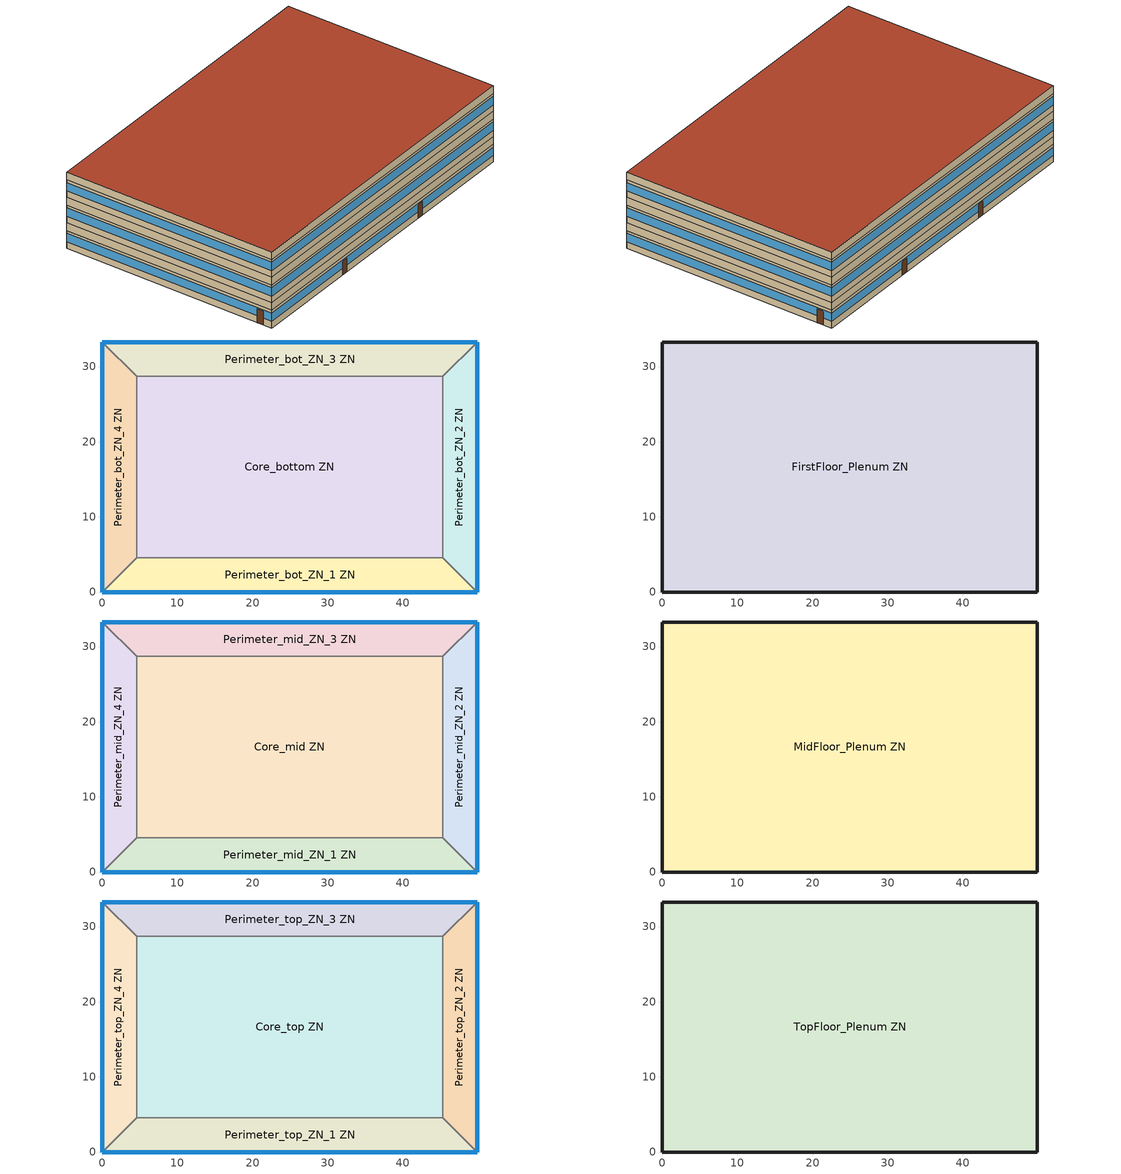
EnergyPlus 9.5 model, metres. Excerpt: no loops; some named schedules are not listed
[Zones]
Core_bottom ZN
 floor ground (Foundation F 126 Perim 0 Area 98354): 45.34,28.7 45.34,4.57 4.57,4.57 4.57,28.7 z0
 wall to Perimeter_bot_ZN_2 ZN (Typical Interior Wall): 45.34,4.57 45.34,28.7 z0:2.74
 wall to Perimeter_bot_ZN_3 ZN (Typical Interior Wall): 45.34,28.7 4.57,28.7 z0:2.74
 wall to Perimeter_bot_ZN_1 ZN (Typical Interior Wall): 4.57,4.57 45.34,4.57 z0:2.74
 wall to Perimeter_bot_ZN_4 ZN (Typical Interior Wall): 4.57,28.7 4.57,4.57 z0:2.74
Perimeter_bot_ZN_1 ZN
 floor ground (Foundation F 126 Perim 4991 Area 20734): 45.34,4.57 49.91,0 0,0 4.57,4.57 z0
 wall outside (Typical Insulated Steel Framed Exterior Wall R-11.9): 0,0 49.91,0 z0:2.74
 wall to Perimeter_bot_ZN_2 ZN (Typical Interior Wall): 49.91,0 45.34,4.57 z0:2.74
 wall to Perimeter_bot_ZN_4 ZN (Typical Interior Wall): 4.57,4.57 0,0 z0:2.74
 window (U 0.54 SHGC 0.25 Simple Glazing Window U-0.54 SHGC 0.25): 0,0 49.91,0 z1.02:2.33
 door (Typical Insulated Metal Door R-2.7): 15.98,0 16.9,0 / 33.01,0 33.93,0 z0:2.13
Perimeter_bot_ZN_2 ZN
 floor ground (Foundation F 126 Perim 3327 Area 13126): 49.91,33.27 49.91,0 45.34,4.57 45.34,28.7 z0
 wall outside (Typical Insulated Steel Framed Exterior Wall R-11.9): 49.91,0 49.91,33.27 z0:2.74
 wall to Perimeter_bot_ZN_3 ZN (Typical Interior Wall): 49.91,33.27 45.34,28.7 z0:2.74
 window (U 0.54 SHGC 0.25 Simple Glazing Window U-0.54 SHGC 0.25): 49.91,0 49.91,33.27 z1.02:2.33
 door (Typical Insulated Metal Door R-2.7): 49.91,30.99 49.91,31.9 z0:2.13
Perimeter_bot_ZN_3 ZN
 floor ground (Foundation F 126 Perim 4991 Area 20734): 49.91,33.27 45.34,28.7 4.57,28.7 0,33.27 z0
 wall outside (Typical Insulated Steel Framed Exterior Wall R-11.9): 49.91,33.27 0,33.27 z0:2.74
 wall to Perimeter_bot_ZN_4 ZN (Typical Interior Wall): 0,33.27 4.57,28.7 z0:2.74
 window (U 0.54 SHGC 0.25 Simple Glazing Window U-0.54 SHGC 0.25): 49.91,33.27 0,33.27 z1.02:2.33
 door (Typical Insulated Metal Door R-2.7): 33.94,33.27 33.03,33.27 / 16.84,33.27 15.93,33.27 z0:2.13
Perimeter_bot_ZN_4 ZN
 floor ground (Foundation F 126 Perim 3327 Area 13125): 0,33.27 4.57,28.7 4.57,4.57 0,0 z0
 wall outside (Typical Insulated Steel Framed Exterior Wall R-11.9): 0,33.27 0,0 z0:2.74
 window (U 0.54 SHGC 0.25 Simple Glazing Window U-0.54 SHGC 0.25): 0,33.27 0,0 z1.02:2.33
 door (Typical Insulated Metal Door R-2.7): 0,2.28 0,1.37 z0:2.13
FirstFloor_Plenum ZN
 floor to Perimeter_bot_ZN_1 ZN (Plenum Acoustical Tile): 45.34,4.57 49.91,0 0,0 4.57,4.57 z2.74
 floor to Perimeter_bot_ZN_2 ZN (Plenum Acoustical Tile): 49.91,33.27 49.91,0 45.34,4.57 45.34,28.7 z2.74
 floor to Perimeter_bot_ZN_3 ZN (Plenum Acoustical Tile): 49.91,33.27 45.34,28.7 4.57,28.7 0,33.27 z2.74
 floor to Perimeter_bot_ZN_4 ZN (Plenum Acoustical Tile): 0,33.27 4.57,28.7 4.57,4.57 0,0 z2.74
 floor to Core_bottom ZN (Plenum Acoustical Tile): 45.34,28.7 45.34,4.57 4.57,4.57 4.57,28.7 z2.74
 wall outside (Typical Insulated Steel Framed Exterior Wall R-11.9): 49.91,0 49.91,33.27 0,33.27 0,0 49.91,0 z2.74:3.96
Core_mid ZN
 floor to FirstFloor_Plenum ZN (Typical Interior Floor): 45.34,28.7 45.34,4.57 4.57,4.57 4.57,28.7 z3.96
 wall to Perimeter_mid_ZN_2 ZN (Typical Interior Wall): 45.34,4.57 45.34,28.7 z3.96:6.71
 wall to Perimeter_mid_ZN_3 ZN (Typical Interior Wall): 45.34,28.7 4.57,28.7 z3.96:6.71
 wall to Perimeter_mid_ZN_1 ZN (Typical Interior Wall): 4.57,4.57 45.34,4.57 z3.96:6.71
 wall to Perimeter_mid_ZN_4 ZN (Typical Interior Wall): 4.57,28.7 4.57,4.57 z3.96:6.71
Perimeter_mid_ZN_1 ZN
 floor to FirstFloor_Plenum ZN (Typical Interior Floor): 45.34,4.57 49.91,0 0,0 4.57,4.57 z3.96
 wall outside (Typical Insulated Steel Framed Exterior Wall R-11.9): 0,0 49.91,0 z3.96:6.71
 wall to Perimeter_mid_ZN_2 ZN (Typical Interior Wall): 49.91,0 45.34,4.57 z3.96:6.71
 wall to Perimeter_mid_ZN_4 ZN (Typical Interior Wall): 4.57,4.57 0,0 z3.96:6.71
 window (U 0.54 SHGC 0.25 Simple Glazing Window U-0.54 SHGC 0.25): 0,0 49.91,0 z4.98:6.29
Perimeter_mid_ZN_2 ZN
 floor to FirstFloor_Plenum ZN (Typical Interior Floor): 49.91,33.27 49.91,0 45.34,4.57 45.34,28.7 z3.96
 wall outside (Typical Insulated Steel Framed Exterior Wall R-11.9): 49.91,0 49.91,33.27 z3.96:6.71
 wall to Perimeter_mid_ZN_3 ZN (Typical Interior Wall): 49.91,33.27 45.34,28.7 z3.96:6.71
 window (U 0.54 SHGC 0.25 Simple Glazing Window U-0.54 SHGC 0.25): 49.91,0 49.91,33.27 z4.98:6.29
Perimeter_mid_ZN_3 ZN
 floor to FirstFloor_Plenum ZN (Typical Interior Floor): 49.91,33.27 45.34,28.7 4.57,28.7 0,33.27 z3.96
 wall outside (Typical Insulated Steel Framed Exterior Wall R-11.9): 49.91,33.27 0,33.27 z3.96:6.71
 wall to Perimeter_mid_ZN_4 ZN (Typical Interior Wall): 0,33.27 4.57,28.7 z3.96:6.71
 window (U 0.54 SHGC 0.25 Simple Glazing Window U-0.54 SHGC 0.25): 49.91,33.27 0,33.27 z4.98:6.29
Perimeter_mid_ZN_4 ZN
 floor to FirstFloor_Plenum ZN (Typical Interior Floor): 0,33.27 4.57,28.7 4.57,4.57 0,0 z3.96
 wall outside (Typical Insulated Steel Framed Exterior Wall R-11.9): 0,33.27 0,0 z3.96:6.71
 window (U 0.54 SHGC 0.25 Simple Glazing Window U-0.54 SHGC 0.25): 0,33.27 0,0 z4.98:6.29
MidFloor_Plenum ZN
 floor to Perimeter_mid_ZN_1 ZN (Plenum Acoustical Tile): 45.34,4.57 49.91,0 0,0 4.57,4.57 z6.71
 floor to Perimeter_mid_ZN_2 ZN (Plenum Acoustical Tile): 49.91,33.27 49.91,0 45.34,4.57 45.34,28.7 z6.71
 floor to Perimeter_mid_ZN_3 ZN (Plenum Acoustical Tile): 49.91,33.27 45.34,28.7 4.57,28.7 0,33.27 z6.71
 floor to Perimeter_mid_ZN_4 ZN (Plenum Acoustical Tile): 0,33.27 4.57,28.7 4.57,4.57 0,0 z6.71
 floor to Core_mid ZN (Plenum Acoustical Tile): 45.34,28.7 45.34,4.57 4.57,4.57 4.57,28.7 z6.71
 wall outside (Typical Insulated Steel Framed Exterior Wall R-11.9): 49.91,0 49.91,33.27 0,33.27 0,0 49.91,0 z6.71:7.92
Core_top ZN
 floor to MidFloor_Plenum ZN (Typical Interior Floor): 45.34,28.7 45.34,4.57 4.57,4.57 4.57,28.7 z7.92
 wall to Perimeter_top_ZN_2 ZN (Typical Interior Wall): 45.34,4.57 45.34,28.7 z7.92:10.67
 wall to Perimeter_top_ZN_3 ZN (Typical Interior Wall): 45.34,28.7 4.57,28.7 z7.92:10.67
 wall to Perimeter_top_ZN_1 ZN (Typical Interior Wall): 4.57,4.57 45.34,4.57 z7.92:10.67
 wall to Perimeter_top_ZN_4 ZN (Typical Interior Wall): 4.57,28.7 4.57,4.57 z7.92:10.67
Perimeter_top_ZN_1 ZN
 floor to MidFloor_Plenum ZN (Typical Interior Floor): 45.34,4.57 49.91,0 0,0 4.57,4.57 z7.92
 wall outside (Typical Insulated Steel Framed Exterior Wall R-11.9): 0,0 49.91,0 z7.92:10.67
 wall to Perimeter_top_ZN_2 ZN (Typical Interior Wall): 49.91,0 45.34,4.57 z7.92:10.67
 wall to Perimeter_top_ZN_4 ZN (Typical Interior Wall): 4.57,4.57 0,0 z7.92:10.67
 window (U 0.54 SHGC 0.25 Simple Glazing Window U-0.54 SHGC 0.25): 0,0 49.91,0 z8.95:10.25
Perimeter_top_ZN_2 ZN
 floor to MidFloor_Plenum ZN (Typical Interior Floor): 49.91,33.27 49.91,0 45.34,4.57 45.34,28.7 z7.92
 wall outside (Typical Insulated Steel Framed Exterior Wall R-11.9): 49.91,0 49.91,33.27 z7.92:10.67
 wall to Perimeter_top_ZN_3 ZN (Typical Interior Wall): 49.91,33.27 45.34,28.7 z7.92:10.67
 window (U 0.54 SHGC 0.25 Simple Glazing Window U-0.54 SHGC 0.25): 49.91,0 49.91,33.27 z8.95:10.25
Perimeter_top_ZN_3 ZN
 floor to MidFloor_Plenum ZN (Typical Interior Floor): 49.91,33.27 45.34,28.7 4.57,28.7 0,33.27 z7.92
 wall outside (Typical Insulated Steel Framed Exterior Wall R-11.9): 49.91,33.27 0,33.27 z7.92:10.67
 wall to Perimeter_top_ZN_4 ZN (Typical Interior Wall): 0,33.27 4.57,28.7 z7.92:10.67
 window (U 0.54 SHGC 0.25 Simple Glazing Window U-0.54 SHGC 0.25): 49.91,33.27 0,33.27 z8.95:10.25
Perimeter_top_ZN_4 ZN
 floor to MidFloor_Plenum ZN (Typical Interior Floor): 0,33.27 4.57,28.7 4.57,4.57 0,0 z7.92
 wall outside (Typical Insulated Steel Framed Exterior Wall R-11.9): 0,33.27 0,0 z7.92:10.67
 window (U 0.54 SHGC 0.25 Simple Glazing Window U-0.54 SHGC 0.25): 0,33.27 0,0 z8.95:10.25
TopFloor_Plenum ZN
 floor to Perimeter_top_ZN_1 ZN (Plenum Acoustical Tile): 45.34,4.57 49.91,0 0,0 4.57,4.57 z10.67
 floor to Perimeter_top_ZN_2 ZN (Plenum Acoustical Tile): 49.91,33.27 49.91,0 45.34,4.57 45.34,28.7 z10.67
 floor to Perimeter_top_ZN_3 ZN (Plenum Acoustical Tile): 49.91,33.27 45.34,28.7 4.57,28.7 0,33.27 z10.67
 floor to Perimeter_top_ZN_4 ZN (Plenum Acoustical Tile): 0,33.27 4.57,28.7 4.57,4.57 0,0 z10.67
 floor to Core_top ZN (Plenum Acoustical Tile): 45.34,28.7 45.34,4.57 4.57,4.57 4.57,28.7 z10.67
 wall outside (Typical Insulated Steel Framed Exterior Wall R-11.9): 49.91,0 49.91,33.27 0,33.27 0,0 49.91,0 z10.67:11.89
 roof outside (Typical IEAD Roof - Highly Reflective R-25.64): 49.91,0 49.91,33.27 0,33.27 0,0 z11.89
[Building]
-MediumOffice-ASHRAE 169-2013-2B created: 2021-10-06 16:02:52 +0300: North Axis {deg}=0; Terrain=City; Loads Convergence Tolerance Value {W}=0.04; Temperature Convergence Tolerance Value {deltaC}=0.2; Solar Distribution=FullInteriorAndExterior; Maximum Number of Warmup Days=25; Minimum Number of Warmup Days=6
[Site:Location]
Tucson-Davis Monthan AFB_AZ_USA: Latitude {deg}=32.17; Longitude {deg}=-110.88; Time Zone {hr}=-7; Elevation {m}=809
[Site:GroundTemperature:FCfactorMethod]
January Ground Temperature {C}=20.9; February Ground Temperature {C}=15.4; March Ground Temperature {C}=11.9; April Ground Temperature {C}=14.8; May Ground Temperature {C}=12.7; June Ground Temperature {C}=15.4; July Ground Temperature {C}=23.3; August Ground Temperature {C}=26.3; September Ground Temperature {C}=31.2; October Ground Temperature {C}=30.4; November Ground Temperature {C}=29.8; December Ground Temperature {C}=27.8
[Site:WaterMainsTemperature]
Calculation Method=Correlation; Annual Average Outdoor Air Temperature {C}=21.6583; Maximum Difference In Monthly Average Outdoor Air Temperatures {deltaC}=19.3
[SizingPeriod:DesignDay] Day of Month=21; Dry-Bulb Temperature Range Modifier Type=DefaultMultipliers; Humidity Condition Type=Wetbulb; Barometric Pressure {Pa}=91976; Rain Indicator=No; Snow Indicator=No; Daylight Saving Time Indicator=No
Name | Month | Day Type | Maximum Dry-Bulb Temperature {C} | Daily Dry-Bulb Temperature Range {deltaC} | Wetbulb or DewPoint at Maximum Dry-Bulb {C} | Wind Speed {m/s} | Wind Direction {deg} | Solar Model Indicator | ASHRAE Clear Sky Optical Depth for Beam Irradiance (taub) | ASHRAE Clear Sky Optical Depth for Diffuse Irradiance (taud) | Sky Clearness
Tucson-Davis-Monthan.AFB_AZ_USA Ann Clg .4% Condns DB=>MWB | 7 | SummerDesignDay | 40.8 | 13.3 | 18.5 | 4.8 | 310 | ASHRAETau | 0.555 | 1.729
Tucson-Davis-Monthan.AFB_AZ_USA Ann Htg 99.6% Condns DB | 12 | WinterDesignDay | 0.5 | 0 | 0.5 | 2.1 | 140 | ASHRAEClearSky |  |  | 0
[Material]
Name | Roughness | Thickness {m} | Conductivity {W/m-K} | Density {kg/m3} | Specific Heat {J/kg-K} | Thermal Absorptance | Solar Absorptance | Visible Absorptance
100mm Normalweight concrete floor | MediumSmooth | 0.1016 | 2.31 | 2322 | 832 | 0.9 | 0.7 | 0.7
25mm Stucco | Smooth | 0.0254 | 0.72 | 1856 | 840 | 0.9 | 0.7 | 0.7
5/8 in. Gypsum Board | MediumSmooth | 0.0159 | 0.16 | 800 | 1090 | 0.9 | 0.7 | 0.7
Acoustic Tile - 1/2 in. | MediumSmooth | 0.0127 | 0.0576335 | 288.332 | 795.492 | 0.9 | 0 | 0
F08 Metal surface; Metal Roof Surface | Smooth | 0.0008 | 45.28 | 7824 | 500 | 0.9 | 0.7 | 0.7
G01 13mm gypsum board | Smooth | 0.0127 | 0.16 | 800 | 1090 | 0.9 | 0.7 | 0.5
Roof Membrane - Highly Reflective | VeryRough | 0.0095 | 0.16 | 1121.29 | 1460 | 0.75 | 0.45 | 0.7
Std Wood 6inch | MediumSmooth | 0.15 | 0.12 | 540 | 1210 | 0.9 | 0.7 | 0.7
[Material:NoMass] Thermal Absorptance=0.9; Solar Absorptance=0.7
Name | Roughness | Thermal Resistance {m2-K/W} | Visible Absorptance
CP02 CARPET PAD | VeryRough | 0.21648 | 0.8
Typical Insulation R-1.85 | Smooth | 0.326262 | 0.7
Typical Insulation R-24.52 | Smooth | 4.31889 | 0.7
Typical Insulation R-9.73 | Smooth | 1.71283 | 0.7
[WindowMaterial:SimpleGlazingSystem]
U 0.54 SHGC 0.25 Simple Glazing U-0.54 SHGC 0.25: U-Factor {W/m2-K}=3.06626; Solar Heat Gain Coefficient=0.25
[Construction]
InteriorFurnishings: Std Wood 6inch
Plenum Acoustical Tile: Acoustic Tile - 1/2 in.
Typical IEAD Roof - Highly Reflective R-25.64: Roof Membrane - Highly Reflective, Typical Insulation R-24.52, Metal Roof Surface
Typical Insulated Metal Door R-2.7: F08 Metal surface, Typical Insulation R-1.85
Typical Insulated Steel Framed Exterior Wall R-11.9: 25mm Stucco, 5/8 in. Gypsum Board, Typical Insulation R-9.73, 5/8 in. Gypsum Board
Typical Interior Floor: 100mm Normalweight concrete floor, CP02 CARPET PAD
Typical Interior Wall: G01 13mm gypsum board, G01 13mm gypsum board
U 0.54 SHGC 0.25 Simple Glazing Window U-0.54 SHGC 0.25: U 0.54 SHGC 0.25 Simple Glazing U-0.54 SHGC 0.25
[Construction:FfactorGroundFloor] F-Factor {W/m-K}=1.26344
Name | Area {m2} | PerimeterExposed {m}
Foundation F 126 Perim 0 Area 98354 | 983.537 | 0
Foundation F 126 Perim 3327 Area 13125 | 131.254 | 33.2738
Foundation F 126 Perim 3327 Area 13126 | 131.262 | 33.2738
Foundation F 126 Perim 4991 Area 20734 | 207.338 | 49.911
[Zone] Multiplier=1
Name | Part of Total Floor Area
Core_bottom ZN; Core_mid ZN; Core_top ZN; Perimeter_bot_ZN_1 ZN; Perimeter_bot_ZN_2 ZN; Perimeter_bot_ZN_3 ZN; Perimeter_bot_ZN_4 ZN; Perimeter_mid_ZN_1 ZN; Perimeter_mid_ZN_2 ZN; Perimeter_mid_ZN_3 ZN; Perimeter_mid_ZN_4 ZN; Perimeter_top_ZN_1 ZN; Perimeter_top_ZN_2 ZN; Perimeter_top_ZN_3 ZN; Perimeter_top_ZN_4 ZN | Yes
FirstFloor_Plenum ZN; MidFloor_Plenum ZN; TopFloor_Plenum ZN | No
[InternalMass] Construction=InteriorFurnishings
Name | Zone or ZoneList | Surface Area {m2}
Core_bottom Mass | Core_bottom ZN | 1967.07
Core_mid Mass | Core_mid ZN | 1967.07
Core_top Mass | Core_top ZN | 1967.07
FirstFloor_Plenum Mass | FirstFloor_Plenum ZN | 3321.46
MidFloor_Plenum Mass | MidFloor_Plenum ZN | 3321.46
Perimeter_bot_ZN_1 Mass | Perimeter_bot_ZN_1 ZN | 414.676
Perimeter_bot_ZN_2 Mass | Perimeter_bot_ZN_2 ZN | 262.524
Perimeter_bot_ZN_3 Mass | Perimeter_bot_ZN_3 ZN | 414.676
Perimeter_bot_ZN_4 Mass | Perimeter_bot_ZN_4 ZN | 262.507
Perimeter_mid_ZN_1 Mass | Perimeter_mid_ZN_1 ZN | 414.676
Perimeter_mid_ZN_2 Mass | Perimeter_mid_ZN_2 ZN | 262.524
Perimeter_mid_ZN_3 Mass | Perimeter_mid_ZN_3 ZN | 414.676
Perimeter_mid_ZN_4 Mass | Perimeter_mid_ZN_4 ZN | 262.507
Perimeter_top_ZN_1 Mass | Perimeter_top_ZN_1 ZN | 414.676
Perimeter_top_ZN_2 Mass | Perimeter_top_ZN_2 ZN | 262.524
Perimeter_top_ZN_3 Mass | Perimeter_top_ZN_3 ZN | 414.676
Perimeter_top_ZN_4 Mass | Perimeter_top_ZN_4 ZN | 262.507
TopFloor_Plenum Mass | TopFloor_Plenum ZN | 3321.46
[ElectricEquipment] Zone or ZoneList=Core_bottom ZN; Design Level Calculation Method=EquipmentLevel; Fraction Radiant=0.5
Name | Schedule | Design Level {W}
2 Elevator Fans | OfficeMedium ELEV_LIGHT_FAN_SCH_ADD_DF | 61.9152
2 Elevator Lift Motors | OfficeMedium BLDG_ELEVATORS | 32110
2 Elevator Lights | OfficeMedium ELEV_LIGHT_FAN_SCH_ADD_DF | 64.6971
[ZoneInfiltration:DesignFlowRate]
Name | Zone or ZoneList | Schedule | Design Flow Rate Calculation Method | Flow per Exterior Surface Area {m3/s-m2} | Constant Term Coefficient | Temperature Term Coefficient | Velocity Term Coefficient | Velocity Squared Term Coefficient | Design Flow Rate {m3/s}
FirstFloor_Plenum Infiltration | FirstFloor_Plenum ZN | OfficeMedium INFIL_SCH_PNNL | Flow/ExteriorArea | 0.000569573 | 0 | 0 | 0.224 | 0
MidFloor_Plenum Infiltration | MidFloor_Plenum ZN | OfficeMedium INFIL_SCH_PNNL | Flow/ExteriorArea | 0.000569573 | 0 | 0 | 0.224 | 0
entry door Infiltration | Perimeter_bot_ZN_1 ZN | OfficeMedium INFIL_Door_Opening_SCH | Flow/Zone |  |  |  |  |  | 1.043
Perimeter_bot_ZN_1 Infiltration | Perimeter_bot_ZN_1 ZN | OfficeMedium INFIL_SCH_PNNL | Flow/ExteriorArea | 0.000569573 | 0 | 0 | 0.224 | 0
Perimeter_bot_ZN_2 Infiltration | Perimeter_bot_ZN_2 ZN | OfficeMedium INFIL_SCH_PNNL | Flow/ExteriorArea | 0.000569573 | 0 | 0 | 0.224 | 0
Perimeter_bot_ZN_3 Infiltration | Perimeter_bot_ZN_3 ZN | OfficeMedium INFIL_SCH_PNNL | Flow/ExteriorArea | 0.000569573 | 0 | 0 | 0.224 | 0
Perimeter_bot_ZN_4 Infiltration | Perimeter_bot_ZN_4 ZN | OfficeMedium INFIL_SCH_PNNL | Flow/ExteriorArea | 0.000569573 | 0 | 0 | 0.224 | 0
Perimeter_mid_ZN_1 Infiltration | Perimeter_mid_ZN_1 ZN | OfficeMedium INFIL_SCH_PNNL | Flow/ExteriorArea | 0.000569573 | 0 | 0 | 0.224 | 0
Perimeter_mid_ZN_2 Infiltration | Perimeter_mid_ZN_2 ZN | OfficeMedium INFIL_SCH_PNNL | Flow/ExteriorArea | 0.000569573 | 0 | 0 | 0.224 | 0
Perimeter_mid_ZN_3 Infiltration | Perimeter_mid_ZN_3 ZN | OfficeMedium INFIL_SCH_PNNL | Flow/ExteriorArea | 0.000569573 | 0 | 0 | 0.224 | 0
Perimeter_mid_ZN_4 Infiltration | Perimeter_mid_ZN_4 ZN | OfficeMedium INFIL_SCH_PNNL | Flow/ExteriorArea | 0.000569573 | 0 | 0 | 0.224 | 0
Perimeter_top_ZN_1 Infiltration | Perimeter_top_ZN_1 ZN | OfficeMedium INFIL_SCH_PNNL | Flow/ExteriorArea | 0.000569573 | 0 | 0 | 0.224 | 0
Perimeter_top_ZN_2 Infiltration | Perimeter_top_ZN_2 ZN | OfficeMedium INFIL_SCH_PNNL | Flow/ExteriorArea | 0.000569573 | 0 | 0 | 0.224 | 0
Perimeter_top_ZN_3 Infiltration | Perimeter_top_ZN_3 ZN | OfficeMedium INFIL_SCH_PNNL | Flow/ExteriorArea | 0.000569573 | 0 | 0 | 0.224 | 0
Perimeter_top_ZN_4 Infiltration | Perimeter_top_ZN_4 ZN | OfficeMedium INFIL_SCH_PNNL | Flow/ExteriorArea | 0.000569573 | 0 | 0 | 0.224 | 0
TopFloor_Plenum Infiltration | TopFloor_Plenum ZN | OfficeMedium INFIL_SCH_PNNL | Flow/ExteriorArea | 6.19946e-05 | 0 | 0 | 0.224 | 0
[Daylighting:Controls] Lighting Control Type=Stepped; Minimum Input Power Fraction for Continuous or ContinuousOff Dimming Control=0.3; Minimum Light Output Fraction for Continuous or ContinuousOff Dimming Control=0.2; Number of Stepped Control Steps=3; Probability Lighting will be Reset When Needed in Manual Stepped Control=1; Glare Calculation Azimuth Angle of View Direction Clockwise from Zone y-Axis {deg}=0; Maximum Allowable Discomfort Glare Index=22; Fraction of Zone Controlled by Reference Point 1=0.3835; Illuminance Setpoint at Reference Point 1 {lux}=375; Fraction of Zone Controlled by Reference Point 2=0.1395; Illuminance Setpoint at Reference Point 2 {lux}=375
Name | Zone | Glare Calculation Daylighting Reference Point | Daylighting Reference Point Name 1 | Daylighting Reference Point Name 2
Perimeter_bot_ZN_1 ZN DaylightingControls | Perimeter_bot_ZN_1 ZN | Perimeter_bot_ZN_1 Daylt Sensor 1 | Perimeter_bot_ZN_1 Daylt Sensor 1 | Perimeter_bot_ZN_1 Daylt Sensor 2
Perimeter_bot_ZN_2 ZN DaylightingControls | Perimeter_bot_ZN_2 ZN | Perimeter_bot_ZN_2 Daylt Sensor 1 | Perimeter_bot_ZN_2 Daylt Sensor 1 | Perimeter_bot_ZN_2 Daylt Sensor 2
Perimeter_bot_ZN_3 ZN DaylightingControls | Perimeter_bot_ZN_3 ZN | Perimeter_bot_ZN_3 Daylt Sensor 1 | Perimeter_bot_ZN_3 Daylt Sensor 1 | Perimeter_bot_ZN_3 Daylt Sensor 2
Perimeter_bot_ZN_4 ZN DaylightingControls | Perimeter_bot_ZN_4 ZN | Perimeter_bot_ZN_4 Daylt Sensor 1 | Perimeter_bot_ZN_4 Daylt Sensor 1 | Perimeter_bot_ZN_4 Daylt Sensor 2
Perimeter_mid_ZN_1 ZN DaylightingControls | Perimeter_mid_ZN_1 ZN | Perimeter_mid_ZN_1 Daylt Sensor 1 | Perimeter_mid_ZN_1 Daylt Sensor 1 | Perimeter_mid_ZN_1 Daylt Sensor 2
Perimeter_mid_ZN_2 ZN DaylightingControls | Perimeter_mid_ZN_2 ZN | Perimeter_mid_ZN_2 Daylt Sensor 1 | Perimeter_mid_ZN_2 Daylt Sensor 1 | Perimeter_mid_ZN_2 Daylt Sensor 2
Perimeter_mid_ZN_3 ZN DaylightingControls | Perimeter_mid_ZN_3 ZN | Perimeter_mid_ZN_3 Daylt Sensor 1 | Perimeter_mid_ZN_3 Daylt Sensor 1 | Perimeter_mid_ZN_3 Daylt Sensor 2
Perimeter_mid_ZN_4 ZN DaylightingControls | Perimeter_mid_ZN_4 ZN | Perimeter_mid_ZN_4 Daylt Sensor 1 | Perimeter_mid_ZN_4 Daylt Sensor 1 | Perimeter_mid_ZN_4 Daylt Sensor 2
Perimeter_top_ZN_1 ZN DaylightingControls | Perimeter_top_ZN_1 ZN | Perimeter_top_ZN_1 Daylt Sensor 1 | Perimeter_top_ZN_1 Daylt Sensor 1 | Perimeter_top_ZN_1 Daylt Sensor 2
Perimeter_top_ZN_2 ZN DaylightingControls | Perimeter_top_ZN_2 ZN | Perimeter_top_ZN_2 Daylt Sensor 1 | Perimeter_top_ZN_2 Daylt Sensor 1 | Perimeter_top_ZN_2 Daylt Sensor 2
Perimeter_top_ZN_3 ZN DaylightingControls | Perimeter_top_ZN_3 ZN | Perimeter_top_ZN_3 Daylt Sensor 1 | Perimeter_top_ZN_3 Daylt Sensor 1 | Perimeter_top_ZN_3 Daylt Sensor 2
Perimeter_top_ZN_4 ZN DaylightingControls | Perimeter_top_ZN_4 ZN | Perimeter_top_ZN_4 Daylt Sensor 1 | Perimeter_top_ZN_4 Daylt Sensor 1 | Perimeter_top_ZN_4 Daylt Sensor 2
[AvailabilityManager:NightCycle] Applicability Schedule=Always On Discrete; Fan Schedule=OfficeMedium HVACOperationSchd; Control Type=CycleOnAny; Thermostat Tolerance {deltaC}=1; Cycling Run Time Control Type=FixedRunTime; Cycling Run Time {s}=1800
Availability Manager Night Cycle 1; Availability Manager Night Cycle 2; Availability Manager Night Cycle 3
[AvailabilityManager:Scheduled] Schedule=Always On Discrete
5 Zone PVAV OA System Availability Manager; 5 Zone PVAV 1 OA System Availability Manager; 5 Zone PVAV 2 OA System Availability Manager
[AirLoopHVAC:ReturnPlenum]
Name | Zone
Air Loop HVAC Return Plenum 1 | FirstFloor_Plenum ZN
Air Loop HVAC Return Plenum 2 | MidFloor_Plenum ZN
Air Loop HVAC Return Plenum 3 | TopFloor_Plenum ZN
[Exterior:Lights] Control Option=AstronomicalClock
Name | Schedule | Design Level {W}
NonDimming Exterior Lights Def | OfficeMedium Exterior_lighting_schedule_a | 519.2
Occ Sensing Exterior Lights Def | OfficeMedium Exterior_lighting_schedule_b_2016 | 4717.264
[ElectricLoadCenter:Transformer]
Transformer_1: Availability Schedule=Always On Discrete; Transformer Usage=PowerInFromGrid; Radiative Fraction=0; Rated Capacity {VA}=45000; Phase=3; Conductor Material=Aluminum; Full Load Temperature Rise {C}=150; Fraction of Eddy Current Losses=0.1; Performance Input Method=NominalEfficiency; Nameplate Efficiency=0.984; Per Unit Load for Nameplate Efficiency=0.35; Reference Temperature for Nameplate Efficiency {C}=75; Consider Transformer Loss for Utility Cost=Yes; Meter Name 1=Wired_LTG_Electricity; Meter Name 2=Wired_Int_EQUIP
[EnergyManagementSystem:GlobalVariable]
Wired_LTG
[EnergyManagementSystem:Sensor]
Name | Output:Variable or Output:Meter Index Key | Output:Variable or Output:Meter
Business_Sensor | OfficeMedium_BUSINESS_SCH | Schedule Value
Facility_Int_LTG |  | InteriorLights:Electricity
OAT; OAT_1; OAT_2 | Environment | Site Outdoor Air Drybulb Temperature
[EnergyManagementSystem:Actuator]
Name | Actuated Component Unique | Actuated Component Type | Actuated Component Control Type
Core_bottomZN_Light1_Actuator; Core_midZN_Light1_Actuator; Core_topZN_Light1_Actuator; Perimeter_bot_ZN_1ZN_Light1_Actuator; Perimeter_bot_ZN_2ZN_Light1_Actuator; Perimeter_bot_ZN_3ZN_Light1_Actuator; Perimeter_bot_ZN_4ZN_Light1_Actuator; Perimeter_mid_ZN_1ZN_Light1_Actuator; Perimeter_mid_ZN_2ZN_Light1_Actuator; Perimeter_mid_ZN_3ZN_Light1_Actuator; Perimeter_mid_ZN_4ZN_Light1_Actuator; Perimeter_top_ZN_1ZN_Light1_Actuator; Perimeter_top_ZN_2ZN_Light1_Actuator; Perimeter_top_ZN_3ZN_Light1_Actuator; Perimeter_top_ZN_4ZN_Light1_Actuator | Perimeter_mid_ZN_3 ZN Office WholeBuilding - Md Office Lights | Lights | Electricity Rate
SYS5ZonePVAV1ClgSch0; SYS5ZonePVAV2ClgSch0; SYS5ZonePVAVClgSch0 | OfficeMedium CLGSETP_SCH_YES_OPTIMUM | Schedule:Year | Schedule Value
SYS5ZonePVAV1HtgSch0; SYS5ZonePVAV2HtgSch0; SYS5ZonePVAVHtgSch0 | OfficeMedium HTGSETP_SCH_YES_OPTIMUM | Schedule:Year | Schedule Value
[EnergyManagementSystem:Program]
SET_Core_bottomZN_Light_EMS_Program: SET Core_bottomZN_LSr_IP=0.093*Core_bottomZN_LSr/Core_bottomZN_Area; IF (Business_Sensor <= 0) && (Core_bottomZN_LSr_IP >= 0.02); SET Core_bottomZN_Light1_Actuator = 0.02*Core_bottomZN_Area/0.09290304; ELSE; SET Core_bottomZN_Light1_Actuator = NULL; ENDIF
SET_Core_midZN_Light_EMS_Program: SET Core_midZN_LSr_IP=0.093*Core_midZN_LSr/Core_midZN_Area; IF (Business_Sensor <= 0) && (Core_midZN_LSr_IP >= 0.02); SET Core_midZN_Light1_Actuator = 0.02*Core_midZN_Area/0.09290304; ELSE; SET Core_midZN_Light1_Actuator = NULL; ENDIF
SET_Core_topZN_Light_EMS_Program: SET Core_topZN_LSr_IP=0.093*Core_topZN_LSr/Core_topZN_Area; IF (Business_Sensor <= 0) && (Core_topZN_LSr_IP >= 0.02); SET Core_topZN_Light1_Actuator = 0.02*Core_topZN_Area/0.09290304; ELSE; SET Core_topZN_Light1_Actuator = NULL; ENDIF
SET_Perimeter_bot_ZN_1ZN_Light_EMS_Program: SET Perimeter_bot_ZN_1ZN_LSr_IP=0.093*Perimeter_bot_ZN_1ZN_LSr/Perimeter_bot_ZN_1ZN_Area; IF (Business_Sensor <= 0) && (Perimeter_bot_ZN_1ZN_LSr_IP >= 0.02); SET Perimeter_bot_ZN_1ZN_Light1_Actuator = 0.02*Perimeter_bot_ZN_1ZN_Area/0.09290304; ELSE; SET Perimeter_bot_ZN_1ZN_Light1_Actuator = NULL; ENDIF
SET_Perimeter_bot_ZN_2ZN_Light_EMS_Program: SET Perimeter_bot_ZN_2ZN_LSr_IP=0.093*Perimeter_bot_ZN_2ZN_LSr/Perimeter_bot_ZN_2ZN_Area; IF (Business_Sensor <= 0) && (Perimeter_bot_ZN_2ZN_LSr_IP >= 0.02); SET Perimeter_bot_ZN_2ZN_Light1_Actuator = 0.02*Perimeter_bot_ZN_2ZN_Area/0.09290304; ELSE; SET Perimeter_bot_ZN_2ZN_Light1_Actuator = NULL; ENDIF
SET_Perimeter_bot_ZN_3ZN_Light_EMS_Program: SET Perimeter_bot_ZN_3ZN_LSr_IP=0.093*Perimeter_bot_ZN_3ZN_LSr/Perimeter_bot_ZN_3ZN_Area; IF (Business_Sensor <= 0) && (Perimeter_bot_ZN_3ZN_LSr_IP >= 0.02); SET Perimeter_bot_ZN_3ZN_Light1_Actuator = 0.02*Perimeter_bot_ZN_3ZN_Area/0.09290304; ELSE; SET Perimeter_bot_ZN_3ZN_Light1_Actuator = NULL; ENDIF
SET_Perimeter_bot_ZN_4ZN_Light_EMS_Program: SET Perimeter_bot_ZN_4ZN_LSr_IP=0.093*Perimeter_bot_ZN_4ZN_LSr/Perimeter_bot_ZN_4ZN_Area; IF (Business_Sensor <= 0) && (Perimeter_bot_ZN_4ZN_LSr_IP >= 0.02); SET Perimeter_bot_ZN_4ZN_Light1_Actuator = 0.02*Perimeter_bot_ZN_4ZN_Area/0.09290304; ELSE; SET Perimeter_bot_ZN_4ZN_Light1_Actuator = NULL; ENDIF
SET_Perimeter_mid_ZN_1ZN_Light_EMS_Program: SET Perimeter_mid_ZN_1ZN_LSr_IP=0.093*Perimeter_mid_ZN_1ZN_LSr/Perimeter_mid_ZN_1ZN_Area; IF (Business_Sensor <= 0) && (Perimeter_mid_ZN_1ZN_LSr_IP >= 0.02); SET Perimeter_mid_ZN_1ZN_Light1_Actuator = 0.02*Perimeter_mid_ZN_1ZN_Area/0.09290304; ELSE; SET Perimeter_mid_ZN_1ZN_Light1_Actuator = NULL; ENDIF
SET_Perimeter_mid_ZN_2ZN_Light_EMS_Program: SET Perimeter_mid_ZN_2ZN_LSr_IP=0.093*Perimeter_mid_ZN_2ZN_LSr/Perimeter_mid_ZN_2ZN_Area; IF (Business_Sensor <= 0) && (Perimeter_mid_ZN_2ZN_LSr_IP >= 0.02); SET Perimeter_mid_ZN_2ZN_Light1_Actuator = 0.02*Perimeter_mid_ZN_2ZN_Area/0.09290304; ELSE; SET Perimeter_mid_ZN_2ZN_Light1_Actuator = NULL; ENDIF
SET_Perimeter_mid_ZN_3ZN_Light_EMS_Program: SET Perimeter_mid_ZN_3ZN_LSr_IP=0.093*Perimeter_mid_ZN_3ZN_LSr/Perimeter_mid_ZN_3ZN_Area; IF (Business_Sensor <= 0) && (Perimeter_mid_ZN_3ZN_LSr_IP >= 0.02); SET Perimeter_mid_ZN_3ZN_Light1_Actuator = 0.02*Perimeter_mid_ZN_3ZN_Area/0.09290304; ELSE; SET Perimeter_mid_ZN_3ZN_Light1_Actuator = NULL; ENDIF
SET_Perimeter_mid_ZN_4ZN_Light_EMS_Program: SET Perimeter_mid_ZN_4ZN_LSr_IP=0.093*Perimeter_mid_ZN_4ZN_LSr/Perimeter_mid_ZN_4ZN_Area; IF (Business_Sensor <= 0) && (Perimeter_mid_ZN_4ZN_LSr_IP >= 0.02); SET Perimeter_mid_ZN_4ZN_Light1_Actuator = 0.02*Perimeter_mid_ZN_4ZN_Area/0.09290304; ELSE; SET Perimeter_mid_ZN_4ZN_Light1_Actuator = NULL; ENDIF
SET_Perimeter_top_ZN_1ZN_Light_EMS_Program: SET Perimeter_top_ZN_1ZN_LSr_IP=0.093*Perimeter_top_ZN_1ZN_LSr/Perimeter_top_ZN_1ZN_Area; IF (Business_Sensor <= 0) && (Perimeter_top_ZN_1ZN_LSr_IP >= 0.02); SET Perimeter_top_ZN_1ZN_Light1_Actuator = 0.02*Perimeter_top_ZN_1ZN_Area/0.09290304; ELSE; SET Perimeter_top_ZN_1ZN_Light1_Actuator = NULL; ENDIF
SET_Perimeter_top_ZN_2ZN_Light_EMS_Program: SET Perimeter_top_ZN_2ZN_LSr_IP=0.093*Perimeter_top_ZN_2ZN_LSr/Perimeter_top_ZN_2ZN_Area; IF (Business_Sensor <= 0) && (Perimeter_top_ZN_2ZN_LSr_IP >= 0.02); SET Perimeter_top_ZN_2ZN_Light1_Actuator = 0.02*Perimeter_top_ZN_2ZN_Area/0.09290304; ELSE; SET Perimeter_top_ZN_2ZN_Light1_Actuator = NULL; ENDIF
SET_Perimeter_top_ZN_3ZN_Light_EMS_Program: SET Perimeter_top_ZN_3ZN_LSr_IP=0.093*Perimeter_top_ZN_3ZN_LSr/Perimeter_top_ZN_3ZN_Area; IF (Business_Sensor <= 0) && (Perimeter_top_ZN_3ZN_LSr_IP >= 0.02); SET Perimeter_top_ZN_3ZN_Light1_Actuator = 0.02*Perimeter_top_ZN_3ZN_Area/0.09290304; ELSE; SET Perimeter_top_ZN_3ZN_Light1_Actuator = NULL; ENDIF
SET_Perimeter_top_ZN_4ZN_Light_EMS_Program: SET Perimeter_top_ZN_4ZN_LSr_IP=0.093*Perimeter_top_ZN_4ZN_LSr/Perimeter_top_ZN_4ZN_Area; IF (Business_Sensor <= 0) && (Perimeter_top_ZN_4ZN_LSr_IP >= 0.02); SET Perimeter_top_ZN_4ZN_Light1_Actuator = 0.02*Perimeter_top_ZN_4ZN_Area/0.09290304; ELSE; SET Perimeter_top_ZN_4ZN_Light1_Actuator = NULL; ENDIF
SYS5ZonePVAV1OptimumStartProg0: IF DaylightSavings==0 && DayOfWeek>1 && Hour==5 && OAT_1<23.9 && OAT_1>1.7; SET SYS5ZonePVAV1ClgSch0 = 29.4; SET SYS5ZonePVAV1HtgSch0 = 15.6; ELSEIF DaylightSavings==0 && DayOfWeek==1 && Hour==7 && OAT_1<23.9 && OAT_1>1.7; SET SYS5ZonePVAV1ClgSch0 = 29.4; SET SYS5ZonePVAV1HtgSch0 = 15.6; ELSEIF DaylightSavings==1 && DayOfWeek>1 && Hour==4 && OAT_1<23.9 && OAT_1>1.7; SET SYS5ZonePVAV1ClgSch0 = 29.4; SET SYS5ZonePVAV1HtgSch0 = 15.6; ELSEIF DaylightSavings==1 && DayOfWeek==1 && Hour==6 && OAT_1<23.9 && OAT_1>1.7; SET SYS5ZonePVAV1ClgSch0 = 29.4; SET SYS5ZonePVAV1HtgSch0 = 15.6; ELSE; SET SYS5ZonePVAV1ClgSch0 = NULL; SET SYS5ZonePVAV1HtgSch0 = NULL; ENDIF
SYS5ZonePVAV2OptimumStartProg0: IF DaylightSavings==0 && DayOfWeek>1 && Hour==5 && OAT_2<23.9 && OAT_2>1.7; SET SYS5ZonePVAV2ClgSch0 = 29.4; SET SYS5ZonePVAV2HtgSch0 = 15.6; ELSEIF DaylightSavings==0 && DayOfWeek==1 && Hour==7 && OAT_2<23.9 && OAT_2>1.7; SET SYS5ZonePVAV2ClgSch0 = 29.4; SET SYS5ZonePVAV2HtgSch0 = 15.6; ELSEIF DaylightSavings==1 && DayOfWeek>1 && Hour==4 && OAT_2<23.9 && OAT_2>1.7; SET SYS5ZonePVAV2ClgSch0 = 29.4; SET SYS5ZonePVAV2HtgSch0 = 15.6; ELSEIF DaylightSavings==1 && DayOfWeek==1 && Hour==6 && OAT_2<23.9 && OAT_2>1.7; SET SYS5ZonePVAV2ClgSch0 = 29.4; SET SYS5ZonePVAV2HtgSch0 = 15.6; ELSE; SET SYS5ZonePVAV2ClgSch0 = NULL; SET SYS5ZonePVAV2HtgSch0 = NULL; ENDIF
SYS5ZonePVAVOptimumStartProg0: IF DaylightSavings==0 && DayOfWeek>1 && Hour==5 && OAT<23.9 && OAT>1.7; SET SYS5ZonePVAVClgSch0 = 29.4; SET SYS5ZonePVAVHtgSch0 = 15.6; ELSEIF DaylightSavings==0 && DayOfWeek==1 && Hour==7 && OAT<23.9 && OAT>1.7; SET SYS5ZonePVAVClgSch0 = 29.4; SET SYS5ZonePVAVHtgSch0 = 15.6; ELSEIF DaylightSavings==1 && DayOfWeek>1 && Hour==4 && OAT<23.9 && OAT>1.7; SET SYS5ZonePVAVClgSch0 = 29.4; SET SYS5ZonePVAVHtgSch0 = 15.6; ELSEIF DaylightSavings==1 && DayOfWeek==1 && Hour==6 && OAT<23.9 && OAT>1.7; SET SYS5ZonePVAVClgSch0 = 29.4; SET SYS5ZonePVAVHtgSch0 = 15.6; ELSE; SET SYS5ZonePVAVClgSch0 = NULL; SET SYS5ZonePVAVHtgSch0 = NULL; ENDIF
Transformer_Load_Prog: SET Wired_LTG = Facility_Int_LTG*0.0281
[EnergyManagementSystem:ProgramCallingManager]
SET_Core_bottom ZN_Light_EMS_Program_Manager: AfterPredictorAfterHVACManagers; SET_Core_bottomZN_Light_EMS_Program
SET_Core_mid ZN_Light_EMS_Program_Manager: AfterPredictorAfterHVACManagers; SET_Core_midZN_Light_EMS_Program
SET_Core_top ZN_Light_EMS_Program_Manager: AfterPredictorAfterHVACManagers; SET_Core_topZN_Light_EMS_Program
SET_Perimeter_bot_ZN_1 ZN_Light_EMS_Program_Manager: AfterPredictorAfterHVACManagers; SET_Perimeter_bot_ZN_1ZN_Light_EMS_Program
SET_Perimeter_bot_ZN_2 ZN_Light_EMS_Program_Manager: AfterPredictorAfterHVACManagers; SET_Perimeter_bot_ZN_2ZN_Light_EMS_Program
SET_Perimeter_bot_ZN_3 ZN_Light_EMS_Program_Manager: AfterPredictorAfterHVACManagers; SET_Perimeter_bot_ZN_3ZN_Light_EMS_Program
SET_Perimeter_bot_ZN_4 ZN_Light_EMS_Program_Manager: AfterPredictorAfterHVACManagers; SET_Perimeter_bot_ZN_4ZN_Light_EMS_Program
SET_Perimeter_mid_ZN_1 ZN_Light_EMS_Program_Manager: AfterPredictorAfterHVACManagers; SET_Perimeter_mid_ZN_1ZN_Light_EMS_Program
SET_Perimeter_mid_ZN_2 ZN_Light_EMS_Program_Manager: AfterPredictorAfterHVACManagers; SET_Perimeter_mid_ZN_2ZN_Light_EMS_Program
SET_Perimeter_mid_ZN_3 ZN_Light_EMS_Program_Manager: AfterPredictorAfterHVACManagers; SET_Perimeter_mid_ZN_3ZN_Light_EMS_Program
SET_Perimeter_mid_ZN_4 ZN_Light_EMS_Program_Manager: AfterPredictorAfterHVACManagers; SET_Perimeter_mid_ZN_4ZN_Light_EMS_Program
SET_Perimeter_top_ZN_1 ZN_Light_EMS_Program_Manager: AfterPredictorAfterHVACManagers; SET_Perimeter_top_ZN_1ZN_Light_EMS_Program
SET_Perimeter_top_ZN_2 ZN_Light_EMS_Program_Manager: AfterPredictorAfterHVACManagers; SET_Perimeter_top_ZN_2ZN_Light_EMS_Program
SET_Perimeter_top_ZN_3 ZN_Light_EMS_Program_Manager: AfterPredictorAfterHVACManagers; SET_Perimeter_top_ZN_3ZN_Light_EMS_Program
SET_Perimeter_top_ZN_4 ZN_Light_EMS_Program_Manager: AfterPredictorAfterHVACManagers; SET_Perimeter_top_ZN_4ZN_Light_EMS_Program
SYS5ZonePVAV1OptimumStartCallingManager0: BeginTimestepBeforePredictor; SYS5ZonePVAV1OptimumStartProg0
SYS5ZonePVAV2OptimumStartCallingManager0: BeginTimestepBeforePredictor; SYS5ZonePVAV2OptimumStartProg0
SYS5ZonePVAVOptimumStartCallingManager0: BeginTimestepBeforePredictor; SYS5ZonePVAVOptimumStartProg0
Transformer_Load_Prog_Manager: AfterPredictorAfterHVACManagers; Transformer_Load_Prog
[EnergyManagementSystem:OutputVariable]
Wired_LTG: EMS Variable=Wired_LTG; Type of Data in Variable=Summed; Update Frequency=ZoneTimeStep; Units=J
[Schedule:Day:Interval]
OfficeMedium BLDG_ELEVATORS Sat Day; OfficeMedium ELEV_LIGHT_FAN_SCH_ADD_DF Sat Day: No, 07:00, 0, 08:00, 0.16, 09:00, 0.14, 10:00, 0.21, 11:00, 0.18, 12:00, 0.25, 13:00, 0.21, 14:00, 0.13, 15:00, 0.08, 16:00, 0.04, 17:00, 0.05, 18:00, 0.06, 24:00, 0
OfficeMedium BLDG_ELEVATORS Summer Design Day; OfficeMedium ELEV_LIGHT_FAN_SCH_ADD_DF Summer Design Day: No, 24:00, 0.69
OfficeMedium BLDG_ELEVATORS Sun|WntrDsn Day; OfficeMedium BLDG_ELEVATORS Winter Design Day; OfficeMedium ELEV_LIGHT_FAN_SCH_ADD_DF Default; OfficeMedium ELEV_LIGHT_FAN_SCH_ADD_DF Winter Design Day; OfficeMedium INFIL_Door_Opening_SCH Default; OfficeMedium INFIL_Door_Opening_SCH Summer Design Day; OfficeMedium INFIL_Door_Opening_SCH Winter Design Day; Schedule Day 21: No, 24:00, 0
OfficeMedium BLDG_ELEVATORS Wkdy Day; OfficeMedium ELEV_LIGHT_FAN_SCH_ADD_DF Wkdy Day: No, 07:00, 0, 08:00, 0.35, 09:00, 0.69, 10:00, 0.43, 11:00, 0.37, 12:00, 0.43, 13:00, 0.58, 14:00, 0.48, 16:00, 0.37, 17:00, 0.46, 18:00, 0.62, 19:00, 0.12, 21:00, 0.04, 24:00, 0
OfficeMedium Exterior_lighting_schedule_a Default; OfficeMedium Exterior_lighting_schedule_a Summer Design Day; OfficeMedium Exterior_lighting_schedule_a Winter Design Day: No, 06:00, 0, 24:00, 1
OfficeMedium Exterior_lighting_schedule_b_2016 Default; OfficeMedium Exterior_lighting_schedule_b_2016 Summer Design Day; OfficeMedium Exterior_lighting_schedule_b_2016 Winter Design Day: No, 06:00, 0.5, 24:00, 1
OfficeMedium INFIL_Door_Opening_SCH Wkdy Day: No, 06:00, 0, 07:00, 0.144, 08:00, 1, 12:00, 0.144, 13:00, 1, 17:00, 0.144, 18:00, 1, 19:00, 0.144, 24:00, 0
OfficeMedium INFIL_SCH_PNNL Default: No, 24:00, 1
OfficeMedium INFIL_SCH_PNNL SmrDsn|Wkdy Day; OfficeMedium INFIL_SCH_PNNL Summer Design Day: No, 06:00, 1, 22:00, 0.25, 24:00, 1
OfficeMedium INFIL_SCH_PNNL Winter Design Day; OfficeMedium INFIL_SCH_PNNL WntrDsn|Sat Day: No, 06:00, 1, 18:00, 0.25, 24:00, 1
[Schedule:Week:Daily]
OfficeMedium BLDG_ELEVATORS Week Rule - Jan1-Jan2: OfficeMedium BLDG_ELEVATORS Wkdy Day, OfficeMedium BLDG_ELEVATORS Wkdy Day, OfficeMedium BLDG_ELEVATORS Wkdy Day, OfficeMedium BLDG_ELEVATORS Wkdy Day, OfficeMedium BLDG_ELEVATORS Wkdy Day, OfficeMedium BLDG_ELEVATORS Wkdy Day, OfficeMedium BLDG_ELEVATORS Sat Day, Schedule Day 21, OfficeMedium BLDG_ELEVATORS Summer Design Day, OfficeMedium BLDG_ELEVATORS Winter Design Day, Schedule Day 21, Schedule Day 21
OfficeMedium BLDG_ELEVATORS Week Rule - Jan3-Dec31: OfficeMedium BLDG_ELEVATORS Sun|WntrDsn Day, OfficeMedium BLDG_ELEVATORS Wkdy Day, OfficeMedium BLDG_ELEVATORS Wkdy Day, OfficeMedium BLDG_ELEVATORS Wkdy Day, OfficeMedium BLDG_ELEVATORS Wkdy Day, OfficeMedium BLDG_ELEVATORS Wkdy Day, OfficeMedium BLDG_ELEVATORS Sat Day, Schedule Day 21, OfficeMedium BLDG_ELEVATORS Summer Design Day, OfficeMedium BLDG_ELEVATORS Winter Design Day, Schedule Day 21, Schedule Day 21
OfficeMedium ELEV_LIGHT_FAN_SCH_ADD_DF Week Rule - Jan1-Jan2: OfficeMedium ELEV_LIGHT_FAN_SCH_ADD_DF Wkdy Day, OfficeMedium ELEV_LIGHT_FAN_SCH_ADD_DF Wkdy Day, OfficeMedium ELEV_LIGHT_FAN_SCH_ADD_DF Wkdy Day, OfficeMedium ELEV_LIGHT_FAN_SCH_ADD_DF Wkdy Day, OfficeMedium ELEV_LIGHT_FAN_SCH_ADD_DF Wkdy Day, OfficeMedium ELEV_LIGHT_FAN_SCH_ADD_DF Wkdy Day, OfficeMedium ELEV_LIGHT_FAN_SCH_ADD_DF Sat Day, OfficeMedium ELEV_LIGHT_FAN_SCH_ADD_DF Default, OfficeMedium ELEV_LIGHT_FAN_SCH_ADD_DF Summer Design Day, OfficeMedium ELEV_LIGHT_FAN_SCH_ADD_DF Winter Design Day, OfficeMedium ELEV_LIGHT_FAN_SCH_ADD_DF Default, OfficeMedium ELEV_LIGHT_FAN_SCH_ADD_DF Default
OfficeMedium ELEV_LIGHT_FAN_SCH_ADD_DF Week Rule - Jan3-Dec31: OfficeMedium ELEV_LIGHT_FAN_SCH_ADD_DF Default, OfficeMedium ELEV_LIGHT_FAN_SCH_ADD_DF Wkdy Day, OfficeMedium ELEV_LIGHT_FAN_SCH_ADD_DF Wkdy Day, OfficeMedium ELEV_LIGHT_FAN_SCH_ADD_DF Wkdy Day, OfficeMedium ELEV_LIGHT_FAN_SCH_ADD_DF Wkdy Day, OfficeMedium ELEV_LIGHT_FAN_SCH_ADD_DF Wkdy Day, OfficeMedium ELEV_LIGHT_FAN_SCH_ADD_DF Sat Day, OfficeMedium ELEV_LIGHT_FAN_SCH_ADD_DF Default, OfficeMedium ELEV_LIGHT_FAN_SCH_ADD_DF Summer Design Day, OfficeMedium ELEV_LIGHT_FAN_SCH_ADD_DF Winter Design Day, OfficeMedium ELEV_LIGHT_FAN_SCH_ADD_DF Default, OfficeMedium ELEV_LIGHT_FAN_SCH_ADD_DF Default
OfficeMedium Exterior_lighting_schedule_a Week Rule - Jan1-Dec31: OfficeMedium Exterior_lighting_schedule_a Default, OfficeMedium Exterior_lighting_schedule_a Default, OfficeMedium Exterior_lighting_schedule_a Default, OfficeMedium Exterior_lighting_schedule_a Default, OfficeMedium Exterior_lighting_schedule_a Default, OfficeMedium Exterior_lighting_schedule_a Default, OfficeMedium Exterior_lighting_schedule_a Default, OfficeMedium Exterior_lighting_schedule_a Default, OfficeMedium Exterior_lighting_schedule_a Summer Design Day, OfficeMedium Exterior_lighting_schedule_a Winter Design Day, OfficeMedium Exterior_lighting_schedule_a Default, OfficeMedium Exterior_lighting_schedule_a Default
OfficeMedium Exterior_lighting_schedule_b_2016 Week Rule - Jan1-Dec31: OfficeMedium Exterior_lighting_schedule_b_2016 Default, OfficeMedium Exterior_lighting_schedule_b_2016 Default, OfficeMedium Exterior_lighting_schedule_b_2016 Default, OfficeMedium Exterior_lighting_schedule_b_2016 Default, OfficeMedium Exterior_lighting_schedule_b_2016 Default, OfficeMedium Exterior_lighting_schedule_b_2016 Default, OfficeMedium Exterior_lighting_schedule_b_2016 Default, OfficeMedium Exterior_lighting_schedule_b_2016 Default, OfficeMedium Exterior_lighting_schedule_b_2016 Summer Design Day, OfficeMedium Exterior_lighting_schedule_b_2016 Winter Design Day, OfficeMedium Exterior_lighting_schedule_b_2016 Default, OfficeMedium Exterior_lighting_schedule_b_2016 Default
OfficeMedium HVACOperationSchd Week Rule - Jan1-Jan2: OfficeMedium HVACOperationSchd SmrDsn|Wkdy Day, OfficeMedium HVACOperationSchd SmrDsn|Wkdy Day, OfficeMedium HVACOperationSchd SmrDsn|Wkdy Day, OfficeMedium HVACOperationSchd SmrDsn|Wkdy Day, OfficeMedium HVACOperationSchd SmrDsn|Wkdy Day, OfficeMedium HVACOperationSchd SmrDsn|Wkdy Day, OfficeMedium HVACOperationSchd WntrDsn|Sat Day, OfficeMedium HVACOperationSchd Default, OfficeMedium HVACOperationSchd Summer Design Day, OfficeMedium HVACOperationSchd Winter Design Day, OfficeMedium HVACOperationSchd Default, OfficeMedium HVACOperationSchd Default
OfficeMedium HVACOperationSchd Week Rule - Jan3-Dec31: OfficeMedium HVACOperationSchd Default, OfficeMedium HVACOperationSchd SmrDsn|Wkdy Day, OfficeMedium HVACOperationSchd SmrDsn|Wkdy Day, OfficeMedium HVACOperationSchd SmrDsn|Wkdy Day, OfficeMedium HVACOperationSchd SmrDsn|Wkdy Day, OfficeMedium HVACOperationSchd SmrDsn|Wkdy Day, OfficeMedium HVACOperationSchd WntrDsn|Sat Day, OfficeMedium HVACOperationSchd Default, OfficeMedium HVACOperationSchd Summer Design Day, OfficeMedium HVACOperationSchd Winter Design Day, OfficeMedium HVACOperationSchd Default, OfficeMedium HVACOperationSchd Default
OfficeMedium INFIL_Door_Opening_SCH Week Rule - Jan1-Jan2: OfficeMedium INFIL_Door_Opening_SCH Wkdy Day, OfficeMedium INFIL_Door_Opening_SCH Wkdy Day, OfficeMedium INFIL_Door_Opening_SCH Wkdy Day, OfficeMedium INFIL_Door_Opening_SCH Wkdy Day, OfficeMedium INFIL_Door_Opening_SCH Wkdy Day, OfficeMedium INFIL_Door_Opening_SCH Wkdy Day, OfficeMedium INFIL_Door_Opening_SCH Default, OfficeMedium INFIL_Door_Opening_SCH Default, OfficeMedium INFIL_Door_Opening_SCH Summer Design Day, OfficeMedium INFIL_Door_Opening_SCH Winter Design Day, OfficeMedium INFIL_Door_Opening_SCH Default, OfficeMedium INFIL_Door_Opening_SCH Default
OfficeMedium INFIL_Door_Opening_SCH Week Rule - Jan3-Dec31: OfficeMedium INFIL_Door_Opening_SCH Default, OfficeMedium INFIL_Door_Opening_SCH Wkdy Day, OfficeMedium INFIL_Door_Opening_SCH Wkdy Day, OfficeMedium INFIL_Door_Opening_SCH Wkdy Day, OfficeMedium INFIL_Door_Opening_SCH Wkdy Day, OfficeMedium INFIL_Door_Opening_SCH Wkdy Day, OfficeMedium INFIL_Door_Opening_SCH Default, OfficeMedium INFIL_Door_Opening_SCH Default, OfficeMedium INFIL_Door_Opening_SCH Summer Design Day, OfficeMedium INFIL_Door_Opening_SCH Winter Design Day, OfficeMedium INFIL_Door_Opening_SCH Default, OfficeMedium INFIL_Door_Opening_SCH Default
OfficeMedium INFIL_SCH_PNNL Week Rule - Jan1-Jan2: OfficeMedium INFIL_SCH_PNNL SmrDsn|Wkdy Day, OfficeMedium INFIL_SCH_PNNL SmrDsn|Wkdy Day, OfficeMedium INFIL_SCH_PNNL SmrDsn|Wkdy Day, OfficeMedium INFIL_SCH_PNNL SmrDsn|Wkdy Day, OfficeMedium INFIL_SCH_PNNL SmrDsn|Wkdy Day, OfficeMedium INFIL_SCH_PNNL SmrDsn|Wkdy Day, OfficeMedium INFIL_SCH_PNNL WntrDsn|Sat Day, OfficeMedium INFIL_SCH_PNNL Default, OfficeMedium INFIL_SCH_PNNL Summer Design Day, OfficeMedium INFIL_SCH_PNNL Winter Design Day, OfficeMedium INFIL_SCH_PNNL Default, OfficeMedium INFIL_SCH_PNNL Default
OfficeMedium INFIL_SCH_PNNL Week Rule - Jan3-Dec31: OfficeMedium INFIL_SCH_PNNL Default, OfficeMedium INFIL_SCH_PNNL SmrDsn|Wkdy Day, OfficeMedium INFIL_SCH_PNNL SmrDsn|Wkdy Day, OfficeMedium INFIL_SCH_PNNL SmrDsn|Wkdy Day, OfficeMedium INFIL_SCH_PNNL SmrDsn|Wkdy Day, OfficeMedium INFIL_SCH_PNNL SmrDsn|Wkdy Day, OfficeMedium INFIL_SCH_PNNL WntrDsn|Sat Day, OfficeMedium INFIL_SCH_PNNL Default, OfficeMedium INFIL_SCH_PNNL Summer Design Day, OfficeMedium INFIL_SCH_PNNL Winter Design Day, OfficeMedium INFIL_SCH_PNNL Default, OfficeMedium INFIL_SCH_PNNL Default
OfficeMedium_BUSINESS_SCH Week Rule - Jan1-Jan2: OfficeMedium_BUSINESS_SCH Wkdy Day, OfficeMedium_BUSINESS_SCH Wkdy Day, OfficeMedium_BUSINESS_SCH Wkdy Day, OfficeMedium_BUSINESS_SCH Wkdy Day, OfficeMedium_BUSINESS_SCH Wkdy Day, OfficeMedium_BUSINESS_SCH Wkdy Day, OfficeMedium_BUSINESS_SCH Default, OfficeMedium_BUSINESS_SCH Default, OfficeMedium_BUSINESS_SCH Summer Design Day, OfficeMedium_BUSINESS_SCH Winter Design Day, OfficeMedium_BUSINESS_SCH Default, OfficeMedium_BUSINESS_SCH Default
[Schedule:Year]
OfficeMedium HTGSETP_SCH_YES_OPTIMUM: OfficeMedium HTGSETP_SCH_YES_OPTIMUM Week Rule - Jan1-Jan2, 1, 1, 1, 2, OfficeMedium HTGSETP_SCH_YES_OPTIMUM Week Rule - Jan3-Dec31, 1, 3, 12, 31
OfficeMedium CLGSETP_SCH_YES_OPTIMUM: OfficeMedium CLGSETP_SCH_YES_OPTIMUM Week Rule - Jan1-Jan2, 1, 1, 1, 2, OfficeMedium CLGSETP_SCH_YES_OPTIMUM Week Rule - Jan3-Dec31, 1, 3, 12, 31
OfficeMedium BLDG_ELEVATORS: OfficeMedium BLDG_ELEVATORS Week Rule - Jan1-Jan2, 1, 1, 1, 2, OfficeMedium BLDG_ELEVATORS Week Rule - Jan3-Dec31, 1, 3, 12, 31
OfficeMedium ELEV_LIGHT_FAN_SCH_ADD_DF: OfficeMedium ELEV_LIGHT_FAN_SCH_ADD_DF Week Rule - Jan1-Jan2, 1, 1, 1, 2, OfficeMedium ELEV_LIGHT_FAN_SCH_ADD_DF Week Rule - Jan3-Dec31, 1, 3, 12, 31
OfficeMedium Exterior_lighting_schedule_a: OfficeMedium Exterior_lighting_schedule_a Week Rule - Jan1-Dec31, 1, 1, 12, 31
OfficeMedium Exterior_lighting_schedule_b_2016: OfficeMedium Exterior_lighting_schedule_b_2016 Week Rule - Jan1-Dec31, 1, 1, 12, 31
OfficeMedium HVACOperationSchd: OfficeMedium HVACOperationSchd Week Rule - Jan1-Jan2, 1, 1, 1, 2, OfficeMedium HVACOperationSchd Week Rule - Jan3-Dec31, 1, 3, 12, 31
OfficeMedium INFIL_Door_Opening_SCH: OfficeMedium INFIL_Door_Opening_SCH Week Rule - Jan1-Jan2, 1, 1, 1, 2, OfficeMedium INFIL_Door_Opening_SCH Week Rule - Jan3-Dec31, 1, 3, 12, 31
OfficeMedium INFIL_SCH_PNNL: OfficeMedium INFIL_SCH_PNNL Week Rule - Jan1-Jan2, 1, 1, 1, 2, OfficeMedium INFIL_SCH_PNNL Week Rule - Jan3-Dec31, 1, 3, 12, 31
OfficeMedium_BUSINESS_SCH: OfficeMedium_BUSINESS_SCH Week Rule - Jan1-Jan2, 1, 1, 1, 2, OfficeMedium_BUSINESS_SCH Week Rule - Jan3-Dec31, 1, 3, 12, 31
[Schedule:Constant]
Always On Discrete: Hourly Value=1
